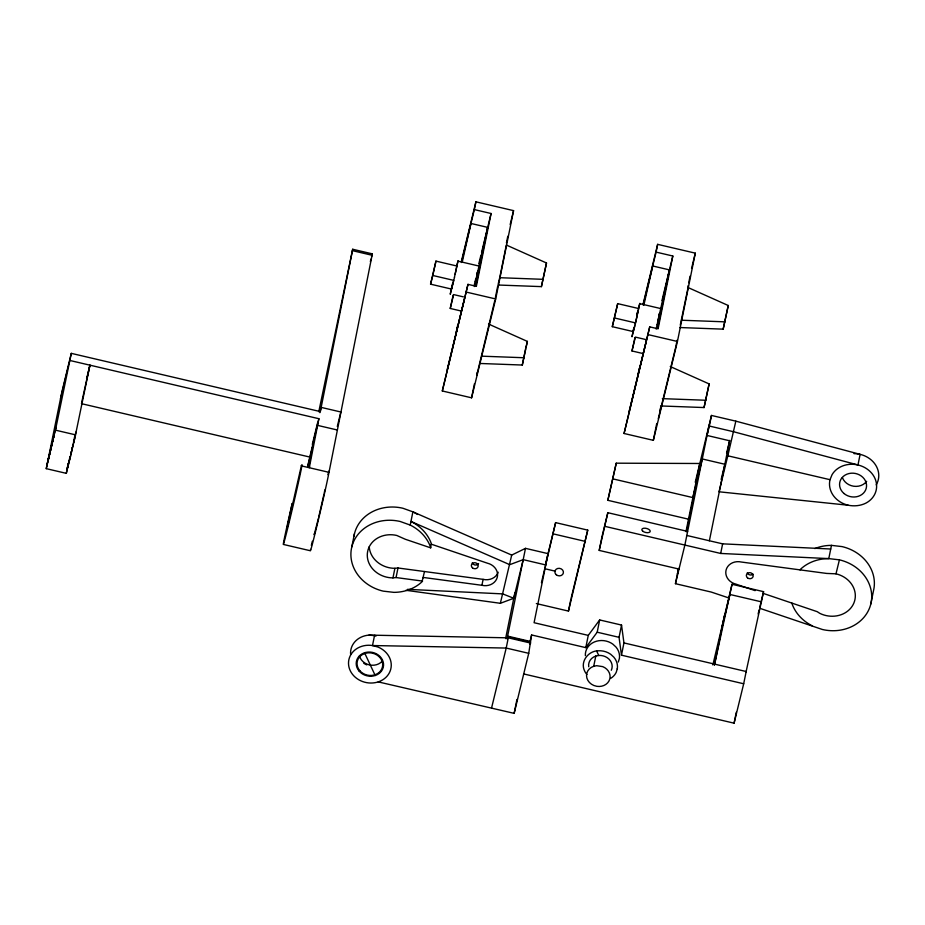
<?xml version="1.0" encoding="UTF-8"?>
<svg xmlns="http://www.w3.org/2000/svg" width="925" height="925" viewBox="0 0 925 925"><rect width="100%" height="100%" fill="white"/><g stroke="black" fill="none" stroke-linecap="round" stroke-linejoin="round"><path stroke-width="1.39" d="M430.564 284.172L432.784 275.477L453.701 280.368L451.469 289.062L430.564 284.172L435.953 261.104L456.858 266.007L455.1 274.401M435.953 261.104L432.784 275.477M451.469 289.062L451.712 287.594M462.211 262.284L462.038 262.411M462.234 262.122L470.964 223.468L487.695 227.377L476.005 279.292M634.18 328.086L633.22 331.578L612.304 326.687L617.692 303.631L638.608 308.522L637.464 314.153M617.692 303.631L612.304 326.687M643.962 304.811L643.777 304.926M643.973 304.649L652.703 265.984L669.434 269.892L657.062 324.779M86.58 378.845L89.922 365.167L74.821 438.138L66.323 473.346L46.25 468.651L61.952 391.645L71.294 353.362L320.328 411.59L352.691 249.253L372.347 253.855L328.202 476.34A40.989 0.694 -76.8 0 1 316.836 526.198A40.989 0.694 -76.8 0 1 310.58 549.392M66.323 473.346L66.797 470.559M314.269 533.922L314.188 534.754L318.443 518.243M324.872 489.903L324.282 492.736M308.753 466.801L312.477 447.342L307.84 466.339M378.233 681.898L514.15 713.36L528.73 653.316L531.609 634.966L585.791 647.639L597.192 632.203L599.666 619.947L621.531 625.069L623.947 642.921L621.473 655.178L743.688 683.772L734.092 723.177L523.596 673.92M71.294 353.362L69.837 360.472L318.882 418.713L309.308 467.738A40.989 0.694 -76.8 0 0 309.447 466.35M424.506 571.534L422.008 581.802A40.989 35.844 11.4 0 1 393.819 592.358L383.204 591.133A40.989 35.844 11.4 0 1 351.789 546.964L354.46 533.737M422.575 581.097L396.062 577.547L392.963 577.882L394.894 568.32A24.536 21.448 11.4 0 1 369.237 546.744M461.39 311.066L450.244 308.453L453.169 295.121M396.062 577.547L397.993 567.985L483.116 579.362A13.019 11.389 11.4 0 0 498.205 572.217M392.963 577.882A24.536 21.448 11.4 0 1 367.352 553.485A24.536 21.448 11.4 0 1 396.767 535.459L405.289 539.252L430.68 547.854L430.495 546.976A40.989 35.844 11.4 0 0 410.214 525.076L412.897 511.837L402.861 508.241A40.989 35.844 11.4 0 0 353.94 536.35M474.34 209.593L475.913 201.823L513.56 210.634L495.696 298.96L471.588 397.819L442.312 390.974L467.981 284.357L476.352 286.311L491.071 213.502L474.34 209.593L461.436 262.503M455.933 333.786L457.586 325.612M442.312 390.974L467.981 284.357M475.866 285.848L487.695 227.377M430.68 547.854L431.223 543.333A40.989 35.844 11.4 0 0 410.954 521.446L509.767 564.678L523.203 559.648L545.773 564.944M471.588 397.819L474.433 383.806M476.814 374.856L477.358 372.174M494.817 300.452L476.884 374.798M495.384 297.642L497.65 286.415M506.438 242.963L507.79 236.28M499.997 276.355L506.322 245.032L546.502 262.989L541.414 286.623L497.939 285.016M480.225 363.479L522.301 365.04L525.608 348.702M522.301 365.04L527.389 341.406L488.504 324.028M541.414 286.623L546.502 262.989M422.737 578.16L423.315 577.454L481.913 585.294L483.116 579.362M599.666 619.947L588.265 635.382L534.083 622.71L548.051 553.647L525.493 548.352L511.71 555.081L500.356 603.297L405.994 590.3M505.605 638.597L514.913 592.613M507.039 638.909L525.493 548.352M514.15 713.36L516.948 699.485M541.449 582.669L555.624 522.613L587.745 530.129L568.47 611.09L536.35 603.562M568.47 611.09L570.748 599.782M643.141 353.581L631.983 350.968L634.92 337.637M656.091 252.109L657.652 244.35L695.299 253.149L677.435 341.475L653.339 440.335L624.063 433.49L649.732 326.872L658.091 328.826L672.822 256.017L656.091 252.109L643.187 305.019M689.31 519.376L607.841 500.309L616.247 463.182L699.82 463.494L711.464 415.452L735.837 421.153L860.111 454.348L857.972 464.963L733.675 431.767L709.325 426.032L711.464 415.452M679.008 569.083L599.203 550.41L601.978 536.708L607.829 512.693L687.622 531.424M599.203 550.41L607.829 512.693M637.683 376.302L639.337 368.127M624.063 433.49L649.732 326.872M585.791 647.639L588.265 635.382M657.606 328.363L669.434 269.892M593.723 666.278L596.683 665.699L602.742 666.636A11.84 10.348 11.4 0 1 609.725 679.204A11.84 10.348 11.4 0 1 596.879 686.327L593.896 685.506A11.84 10.348 11.4 0 1 586.531 675.62A11.84 10.348 11.4 0 1 593.723 666.278L595.781 656.068L598.753 655.478A11.84 10.348 11.4 0 1 611.309 670.267M653.339 440.335L656.738 423.511M659.918 410.677L660.45 408.006M675.712 347.187L677.123 340.169M687.645 288.161L688.188 285.49M688.732 282.807L690.073 276.124M680.28 325.091L688.073 287.548L728.253 305.504L723.165 329.15L679.678 327.531M621.473 655.178L619.056 637.325L621.531 625.069M617.276 668.891L617.357 668.486A17.182 15.031 11.4 0 0 613.865 657.189L610.685 654.276A17.182 15.031 11.4 0 0 598.013 650.795C588.173 650.992 579.963 661.757 584.635 671.03A17.182 15.031 11.4 0 0 586.901 674.522M660.566 405.948L704.052 407.555L709.128 383.921L670.255 366.543M704.052 407.555L709.128 383.921M723.165 329.15L728.253 305.504M729.039 598.013L711.267 592.069L675.447 583.687L678.534 568.424M685.98 531.586L699.82 463.494L695.253 482.226M709.174 424.864L684.87 545.068L675.447 583.687M830.731 549.011L722.633 543.842L709.382 540.767L729.686 440.369M727.906 455.389L719.037 491.788L848.156 505.212C854.133 506.438 860.4 505.859 865.893 503.131A23.68 20.708 11.4 0 0 868.841 470.363A23.68 20.708 11.4 0 0 832.061 474.675L830.014 479.693A23.68 20.708 11.4 0 0 848.156 505.212M830.014 479.693L727.813 455.794L728.102 454.545M605.066 526.394L720.691 553.451L722.633 543.842M712.851 664.959L732.033 584.288L763.576 591.665L745.978 672.29L746.174 671.515L623.947 642.921M714.643 664.138L714.458 664.913L724.483 615.31M734.092 723.177L736.288 712.273M743.688 683.772L746.174 671.515M760.466 608.523L822.418 629.497A40.989 35.844 11.4 0 0 870.818 604.002L873.489 590.763A40.989 35.844 11.4 0 0 842.074 546.606L831.459 545.368L828.788 558.607A40.989 35.844 11.4 0 0 800.599 569.164L800.032 569.881M318.882 418.713L307.586 466.431M607.841 500.309L616.247 463.182M686.616 531.69L696.779 481.52M735.837 421.153L728.021 454.961M732.033 584.288L714.458 664.913M67.086 469.16L68.23 463.575M318.79 411.717L352.691 249.253M46.724 465.865L55.905 427.362L46.25 468.651M67.028 469.461L68.438 462.986M633.463 330.109L633.833 328.306M68.797 462.165L69.965 456.915M81.724 402.283L89.922 365.167M324.016 494.008L318.72 517.087M451.654 287.236L450.255 294.266L454.522 277.303M452.094 285.79L452.614 283.432M476.641 276.529L477.739 271.245L476.814 274.378M633.66 328.606L632.006 336.781L634.77 325.681M657.756 321.808L659.525 313.413L659.039 315.032M454.406 277.373L458.072 260.804L456.684 265.857M474.155 285.559L474.606 283.57M475.785 280.287L474.618 285.258M476.433 277.87L474.409 286.53M637.267 315.494L635.244 324.155M70.693 453.759L71.19 451.608M70.867 454.869L74.023 440.369L73.803 441.063M447.261 369.341L464.604 298.22M629.012 411.856L646.344 340.735M475.08 281.582L475.542 279.593M634.261 328.213L639.822 303.319L638.435 308.372M656.149 329.057L657.178 324.71M71.699 449.504L72.185 447.457M70.624 455.898L67.086 469.357M370.358 261.59L370.971 259.069M636.909 314.581L637.568 311.875M60.495 398.767L69.837 360.472L55.442 430.148L75.515 434.842L73.746 442.081M319.9 412.666L321.183 407.393L340.851 411.995L337.313 426.471M312.326 444.416L317.668 422.54M311.343 545.392L312.361 541.229M461.309 261.706L475.913 201.823M450.244 308.453L453.62 294.578L463.379 296.867M478.849 263.637L480.896 255.265M481.567 252.479L491.071 213.502M510.161 224.555L513.56 210.634M498.24 283.802L499.72 277.708L543.195 279.327M525.897 347.488L527.389 341.406M500.356 603.297L513.768 598.267L523.203 559.648M491.545 708.064L506.206 648.055L508.276 637.834L507.721 636.157L530.303 641.441L529.643 644.112M545.762 563.036L555.624 522.613M529.921 641.869L531.609 634.966M571.095 598.394L587.745 530.129M643.06 304.221L657.652 244.35M631.983 350.968L635.371 337.093L646.517 339.706M661.953 300.567L672.822 256.017M691.565 268.47L695.299 253.149M658.288 418.701L675.632 347.592M709.406 425.627L707.024 435.444L729.605 440.774L726.576 453.192M677.389 574.09L678.684 568.783M721.165 479.428L724.876 464.257L702.272 458.962L692.86 497.592L613.055 478.919M722.413 625.497L729.964 594.486L761.495 601.863M758.142 613.946L759.159 609.772M759.83 606.985L763.576 591.665M763.298 593.411L817.214 611.679L819.816 613.356A24.536 21.448 11.4 0 0 853.925 602.927A24.536 21.448 11.4 0 0 835.992 573.824L839.403 559.845L828.788 558.607L720.691 553.451M72.566 445.908L72.855 444.728M73.526 441.271L74.058 439.144M637.048 314.419L637.649 312.002M74.324 438.068L75.156 434.796M371.503 256.907L372.347 253.855M618.305 662.034L619.426 658.276A17.182 15.031 11.4 0 0 615.934 646.98L612.755 644.066A17.182 15.031 11.4 0 0 594.428 641.938A17.182 15.031 11.4 0 0 585.363 655.64M617.357 668.486L616.247 672.255A17.182 15.031 11.4 0 1 610.905 678.245M75.723 432.75L75.989 432.056L74.636 436.843M394.894 568.32L397.993 567.985M681.459 320.223L724.946 321.842M482.006 356.183L524.082 357.744M662.346 398.64L705.821 400.259M350.621 654.345A21.483 18.789 11.4 0 1 368.983 635.105L508.276 637.834L530.707 643.083M407.52 589.341L502.645 593.885L513.768 598.267M368.983 635.105L376.255 635.787L374.567 635.325L372.498 645.534A21.483 18.789 11.4 0 0 349.546 669.029A21.483 18.789 11.4 0 0 384.453 678.626A21.483 18.789 11.4 0 0 377.897 647.014L372.498 645.534L506.206 648.055L528.73 653.316M835.992 573.824L826.649 573.431L741.422 562.042A13.019 11.389 11.4 0 0 726.056 570.135A13.019 11.389 11.4 0 0 736.034 584.161L755.112 590.636M458.048 261.151L478.965 266.042M639.788 303.666L660.704 308.557M352.46 250.663L372.104 255.265M614.535 317.992L635.452 322.883M466.42 292.115L495.696 298.96M648.159 334.63L677.435 341.475M317.529 425.373L337.197 429.963M686.812 535.459L709.382 540.767M81.423 403.658L309.54 456.996M301.03 465.795L328.965 472.328A40.989 0.694 -76.8 0 0 327.936 474.664M553.347 533.91L585.467 541.437M544.848 568.736L554.965 571.107M283.339 544.432L310.442 550.768M597.192 632.203L619.056 637.325M507.964 636.897L530.488 642.17M431.408 544.224L487.313 563.163A13.019 11.389 11.4 0 1 497.292 577.188A13.019 11.389 11.4 0 1 481.913 585.294M410.214 525.076L400.178 521.48A40.989 35.844 11.4 0 0 351.789 546.964M511.71 555.081L412.897 511.837A40.989 35.844 11.4 0 1 417.476 514.462M596.671 651.061L598.753 655.478M364.542 652.772L375.226 675.504M791.927 603.112L792.112 603.99A40.989 35.844 11.4 0 0 812.381 625.89M853.983 453.643A23.68 20.708 11.4 0 1 876.206 484.885M866.656 481.312A13.563 11.852 11.4 0 1 853.567 486.215A13.563 11.852 11.4 0 1 842.374 477.554M839.403 559.845A40.989 35.844 11.4 0 1 870.818 604.002M814.832 548.583A40.989 35.844 11.4 0 1 831.459 545.368M588.716 666.763A11.84 10.348 11.4 0 1 595.781 656.068M382.187 661.225A12.892 11.273 11.4 0 1 369.272 664.878A12.892 11.273 11.4 0 1 359.443 655.894M366.82 664.89A13.748 12.025 11.4 0 1 363.71 663.19M478.56 563.556A3.434 3.006 11.4 0 1 472.259 562.828M753.054 574.148A3.434 3.006 11.4 0 1 747.261 572.783M287.166 527.585L287.085 528.406L300.405 469.923A40.989 0.694 -76.8 0 1 301.862 465.992L301.099 469.993A40.989 0.694 -76.8 0 1 288.6 524.544A40.989 0.694 -76.8 0 1 284.241 539.044L285.582 532.684A40.989 0.694 -76.8 0 1 291.976 504.449L292.207 503.466L287.166 527.585M48.366 459.205L48.216 460.338L53.939 435.675L48.366 459.205M844.028 493.522A13.563 11.852 11.4 0 0 866.263 488.18A13.563 11.852 11.4 0 0 848.896 473.565A13.563 11.852 11.4 0 0 844.028 493.522M747.481 577.824A3.434 3.006 11.4 0 0 753.112 576.472A3.434 3.006 11.4 0 0 748.707 572.76A3.434 3.006 11.4 0 0 747.481 577.824M642.782 531.193A4.301 2.081 13.7 0 0 649.963 531.921A4.301 2.081 13.7 0 0 645.349 528.221A4.301 2.081 13.7 0 0 642.782 531.193M359.767 670.648A12.892 11.273 11.4 0 0 381.771 668.937A12.892 11.273 11.4 0 0 368.104 652.842A12.892 11.273 11.4 0 0 359.767 670.648M556.283 574.76A4.301 3.758 11.4 0 0 563.337 573.072A4.301 3.758 11.4 0 0 557.833 568.436A4.301 3.758 11.4 0 0 556.283 574.76M359.097 671.076A13.748 12.025 11.4 0 0 382.568 669.261A13.748 12.025 11.4 0 0 367.988 652.09A13.748 12.025 11.4 0 0 359.097 671.076M472.478 567.857A3.434 3.006 11.4 0 0 478.109 566.505A3.434 3.006 11.4 0 0 473.716 562.805A3.434 3.006 11.4 0 0 472.478 567.857"/></g></svg>
